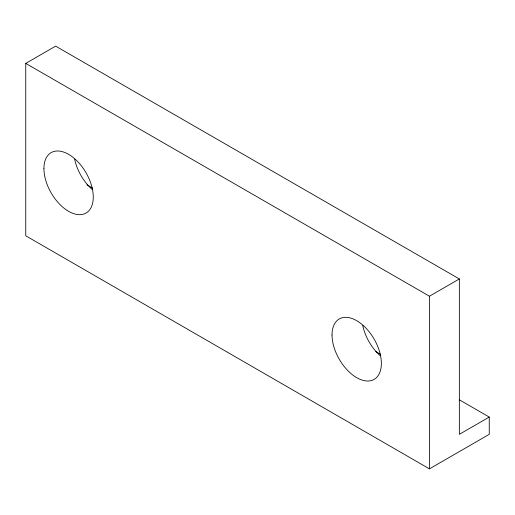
<?xml version="1.0" encoding="UTF-8"?>
<svg xmlns="http://www.w3.org/2000/svg" width="515" height="515" viewBox="0 0 515 515"><rect width="100%" height="100%" fill="white"/><g stroke="black" fill="none" stroke-linecap="round" stroke-linejoin="round"><path stroke-width="0.77" d="M25.75 63.403L55.652 46.138L459.348 278.95L459.348 434.332L489.25 417.073L489.25 434.332L429.446 468.862L25.75 235.793L25.75 63.403L429.446 296.215L459.348 278.95M86.951 184.801L92.52 188.02M375.796 351.571L380.669 354.384M459.322 399.788L489.25 417.073M429.446 296.215L429.446 468.862M92.114 189.404A34.891 20.143 60 0 1 74.669 159.187M380.212 355.736A34.891 20.143 60 0 1 362.766 325.519M43.923 168.598A34.891 20.143 60 0 0 80.932 214.633A34.891 20.143 60 0 0 80.932 165.289A34.891 20.143 60 0 0 43.923 168.598M332.027 334.93A34.891 20.143 60 0 0 369.03 380.965A34.891 20.143 60 0 0 369.03 331.621A34.891 20.143 60 0 0 332.027 334.93"/></g></svg>
